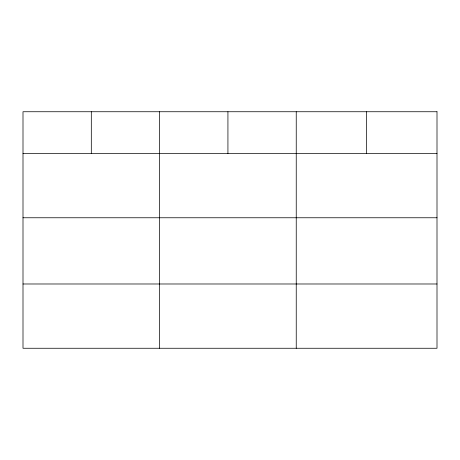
<?xml version="1.0" encoding="UTF-8"?>
<svg xmlns="http://www.w3.org/2000/svg" width="460" height="460" viewBox="0 0 460 460"><rect width="100%" height="100%" fill="white"/><g stroke="black" fill="none" stroke-linecap="round" stroke-linejoin="round"><path stroke-width="0.69" d="M23 153.49L437 153.49M23 217.764L437 217.764M23 283.987L437 283.987M366.62 111.74L366.62 153.49M296.24 111.74L296.24 348.26M227.93 111.74L227.93 153.49M159.62 111.74L159.62 348.26M91.31 111.74L91.31 153.49M437 111.74L23 111.74L23 348.26L437 348.26L437 111.74"/></g></svg>
